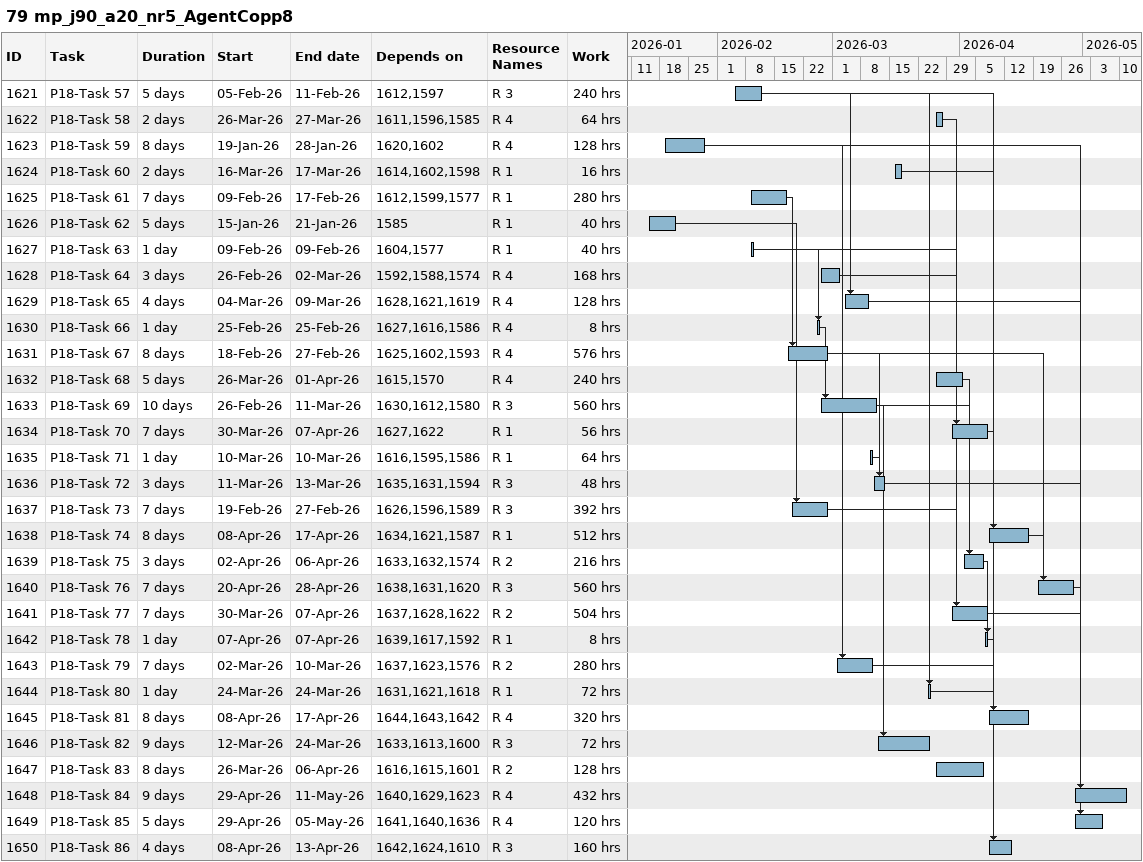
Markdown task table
79 mp_j90_a20_nr5_AgentCopp8

| ID | Task | Duration | Start | Finish | Predecessors | Resources | Work (h) |
|---|---|---|---|---|---|---|---|
| 1621 | P18-Task 57 | 5d | 2026-02-05 | 2026-02-11 | 1612, 1597 | R 3 | 240 |
| 1622 | P18-Task 58 | 2d | 2026-03-26 | 2026-03-27 | 1611, 1596, 1585 | R 4 | 64 |
| 1623 | P18-Task 59 | 8d | 2026-01-19 | 2026-01-28 | 1620, 1602 | R 4 | 128 |
| 1624 | P18-Task 60 | 2d | 2026-03-16 | 2026-03-17 | 1614, 1602, 1598 | R 1 | 16 |
| 1625 | P18-Task 61 | 7d | 2026-02-09 | 2026-02-17 | 1612, 1599, 1577 | R 1 | 280 |
| 1626 | P18-Task 62 | 5d | 2026-01-15 | 2026-01-21 | 1585 | R 1 | 40 |
| 1627 | P18-Task 63 | 1d | 2026-02-09 | 2026-02-09 | 1604, 1577 | R 1 | 40 |
| 1628 | P18-Task 64 | 3d | 2026-02-26 | 2026-03-02 | 1592, 1588, 1574 | R 4 | 168 |
| 1629 | P18-Task 65 | 4d | 2026-03-04 | 2026-03-09 | 1628, 1621, 1619 | R 4 | 128 |
| 1630 | P18-Task 66 | 1d | 2026-02-25 | 2026-02-25 | 1627, 1616, 1586 | R 4 | 8 |
| 1631 | P18-Task 67 | 8d | 2026-02-18 | 2026-02-27 | 1625, 1602, 1593 | R 4 | 576 |
| 1632 | P18-Task 68 | 5d | 2026-03-26 | 2026-04-01 | 1615, 1570 | R 4 | 240 |
| 1633 | P18-Task 69 | 10d | 2026-02-26 | 2026-03-11 | 1630, 1612, 1580 | R 3 | 560 |
| 1634 | P18-Task 70 | 7d | 2026-03-30 | 2026-04-07 | 1627, 1622 | R 1 | 56 |
| 1635 | P18-Task 71 | 1d | 2026-03-10 | 2026-03-10 | 1616, 1595, 1586 | R 1 | 64 |
| 1636 | P18-Task 72 | 3d | 2026-03-11 | 2026-03-13 | 1635, 1631, 1594 | R 3 | 48 |
| 1637 | P18-Task 73 | 7d | 2026-02-19 | 2026-02-27 | 1626, 1596, 1589 | R 3 | 392 |
| 1638 | P18-Task 74 | 8d | 2026-04-08 | 2026-04-17 | 1634, 1621, 1587 | R 1 | 512 |
| 1639 | P18-Task 75 | 3d | 2026-04-02 | 2026-04-06 | 1633, 1632, 1574 | R 2 | 216 |
| 1640 | P18-Task 76 | 7d | 2026-04-20 | 2026-04-28 | 1638, 1631, 1620 | R 3 | 560 |
| 1641 | P18-Task 77 | 7d | 2026-03-30 | 2026-04-07 | 1637, 1628, 1622 | R 2 | 504 |
| 1642 | P18-Task 78 | 1d | 2026-04-07 | 2026-04-07 | 1639, 1617, 1592 | R 1 | 8 |
| 1643 | P18-Task 79 | 7d | 2026-03-02 | 2026-03-10 | 1637, 1623, 1576 | R 2 | 280 |
| 1644 | P18-Task 80 | 1d | 2026-03-24 | 2026-03-24 | 1631, 1621, 1618 | R 1 | 72 |
| 1645 | P18-Task 81 | 8d | 2026-04-08 | 2026-04-17 | 1644, 1643, 1642 | R 4 | 320 |
| 1646 | P18-Task 82 | 9d | 2026-03-12 | 2026-03-24 | 1633, 1613, 1600 | R 3 | 72 |
| 1647 | P18-Task 83 | 8d | 2026-03-26 | 2026-04-06 | 1616, 1615, 1601 | R 2 | 128 |
| 1648 | P18-Task 84 | 9d | 2026-04-29 | 2026-05-11 | 1640, 1629, 1623 | R 4 | 432 |
| 1649 | P18-Task 85 | 5d | 2026-04-29 | 2026-05-05 | 1641, 1640, 1636 | R 4 | 120 |
| 1650 | P18-Task 86 | 4d | 2026-04-08 | 2026-04-13 | 1642, 1624, 1610 | R 3 | 160 |
